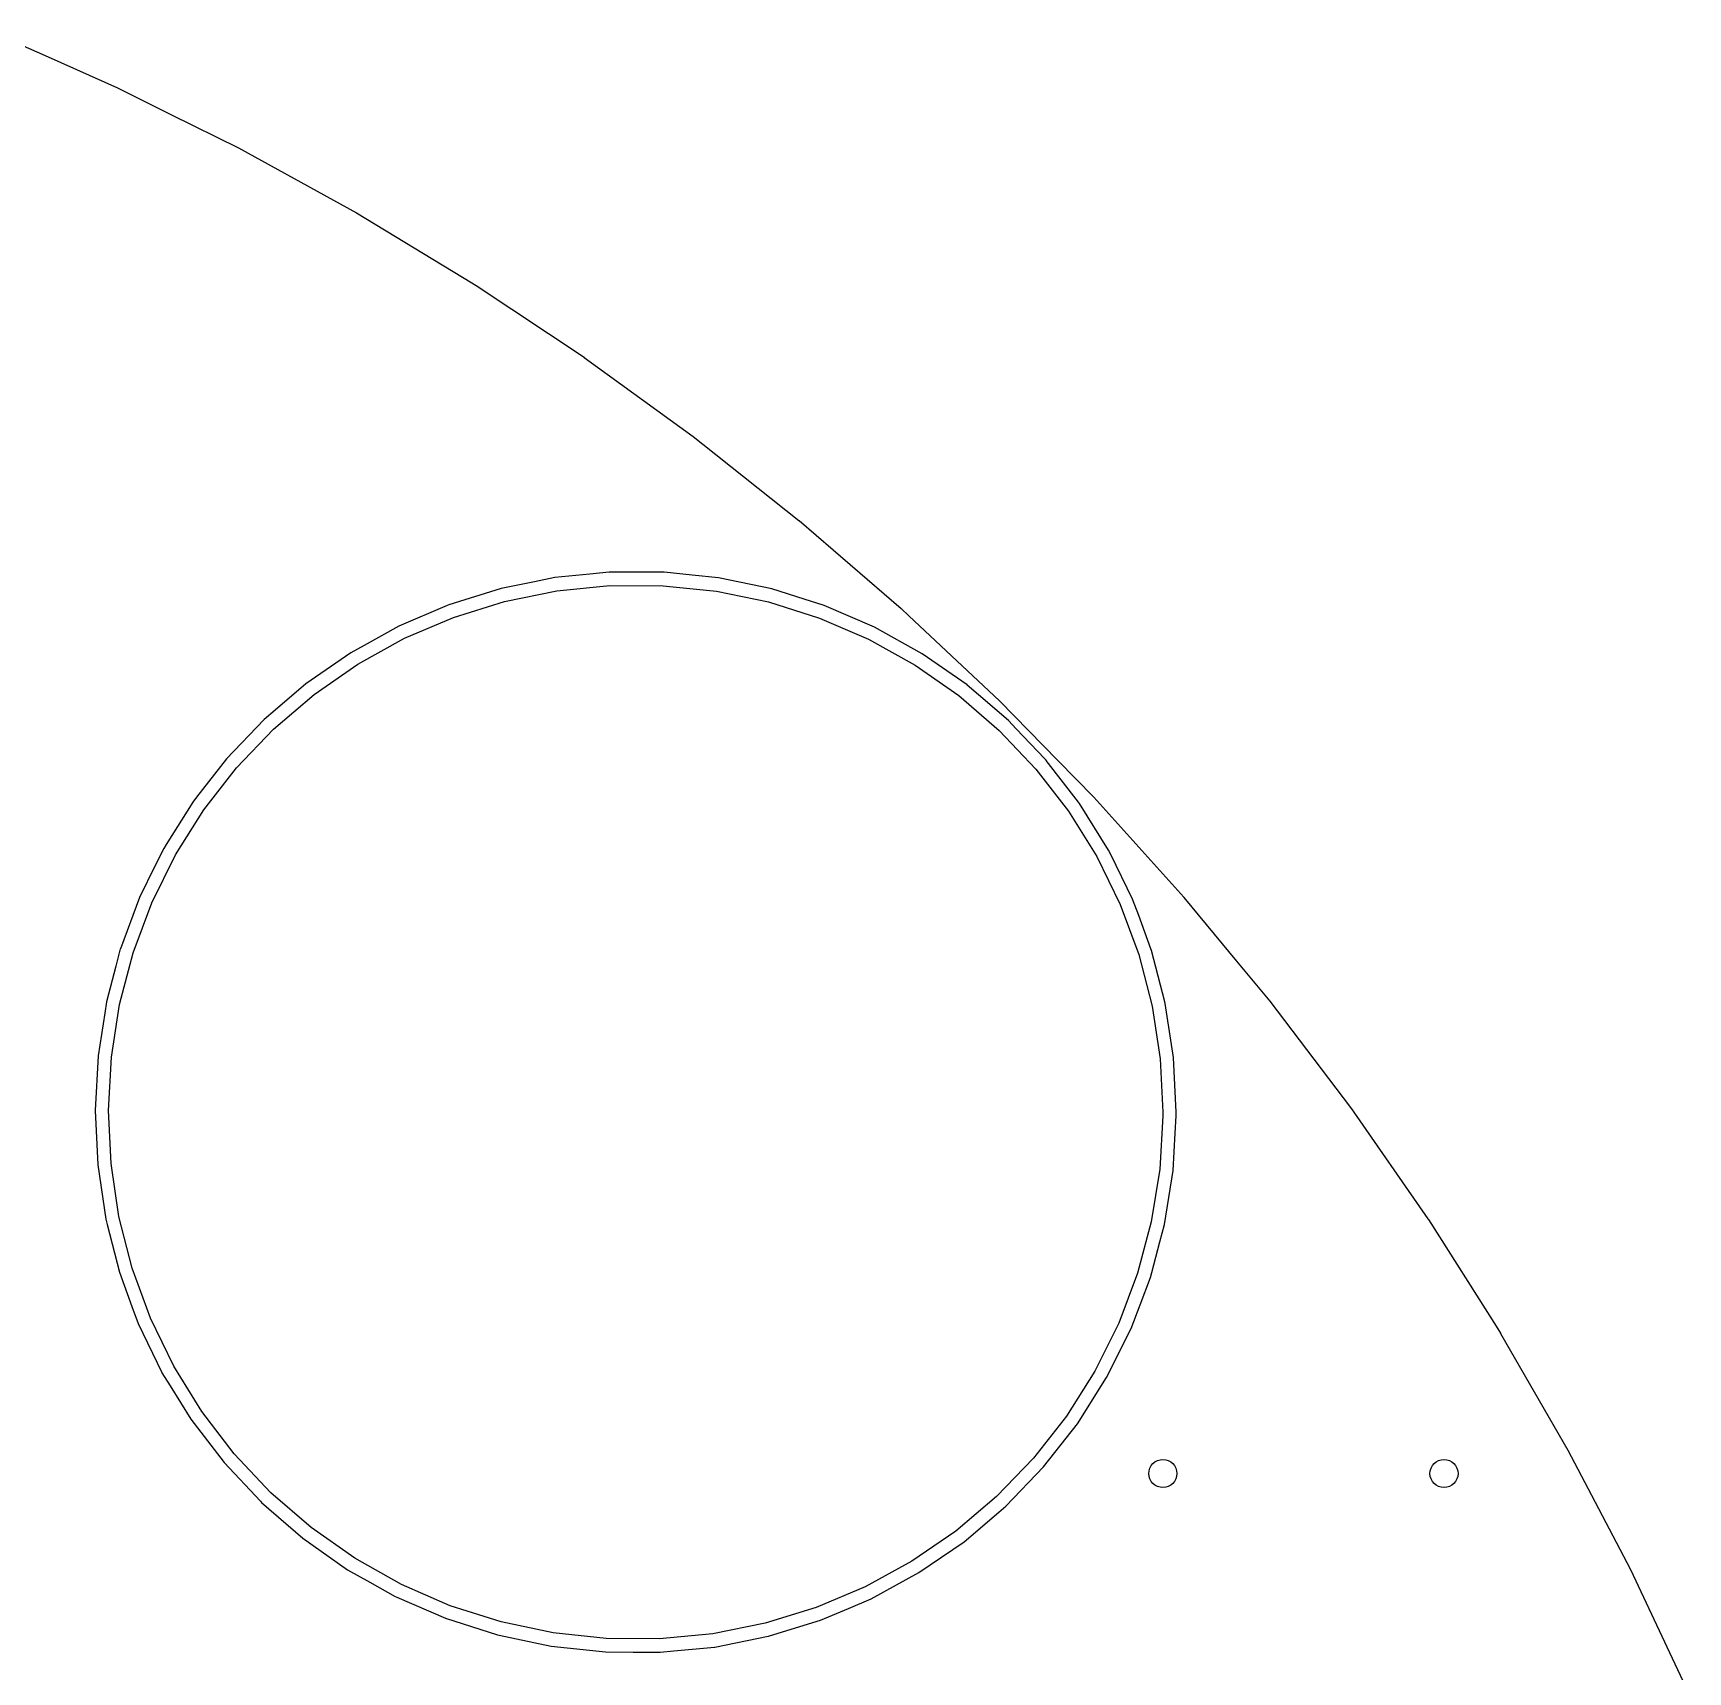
# Model space of a CAD drawing. Extents: x 115.8 to 161.6, y -138.2 to -92.4.
# Drawn here: x 147.81 to 159.59, y -105.81 to -94.15 of the extents above; entities that cross this region are included whole.
import ezdxf

# ---------------------------------------------------------------- set-up
doc = ezdxf.new("R2010")
doc.units = 0
doc.layers.add('BLACK', color=7, linetype='CONTINUOUS')

msp = doc.modelspace()

# ---------------------------------------------------------------- linework, layer by layer
at = {"layer": 'BLACK', "linetype": 'CONTINUOUS'}
for p, q in [((147.539, -94.1549), (147.92, -94.3243)), ((147.92, -94.3243), (148.415, -94.5448)), ((148.415, -94.5448), (148.415, -94.545)), ((148.415, -94.545), (148.794, -94.7331)), ((148.794, -94.7331), (149.274, -94.9712)), ((149.274, -94.9712), (149.274, -94.9715)), ((149.274, -94.9715), (150.115, -95.4333)), ((150.115, -95.4333), (150.115, -95.4336)), ((150.115, -95.4336), (150.935, -95.9302)), ((150.935, -95.9302), (150.935, -95.9304)), ((150.935, -95.9304), (150.965, -95.9498)), ((150.965, -95.9498), (151.734, -96.4609)), ((151.734, -96.4609), (151.734, -96.4612)), ((151.734, -96.4612), (152.51, -97.0247)), ((152.51, -97.0247), (152.51, -97.025)), ((152.51, -97.025), (152.578, -97.0787)), ((152.578, -97.0787), (153.261, -97.6204)), ((153.261, -97.6204), (153.262, -97.6208)), ((153.262, -97.6208), (153.988, -98.2472)), ((151.525, -98.0278), (151.38, -98.0572)), ((151.773, -98.003), (151.525, -98.0277)), ((151.525, -98.0277), (151.525, -98.0277)), ((151.525, -98.0277), (151.525, -98.0277)), ((151.525, -98.0277), (151.525, -98.0278)), ((151.525, -98.0278), (151.525, -98.0278)), ((151.912, -97.9891), (151.773, -98.003)), ((152.107, -97.9894), (151.912, -97.9891)), ((152.301, -97.9898), (152.107, -97.9894)), ((152.302, -97.9898), (152.301, -97.9898)), ((152.301, -97.9898), (152.301, -97.9898)), ((152.301, -97.9898), (152.301, -97.9898)), ((152.502, -98.0105), (152.302, -97.9898)), ((152.302, -97.9898), (152.302, -97.9898)), ((152.688, -98.0298), (152.502, -98.0105)), ((153.069, -98.1087), (152.688, -98.0298)), ((151.144, -98.1053), (150.772, -98.221)), ((151.38, -98.0572), (151.144, -98.1053)), ((151.167, -98.1978), (151.539, -98.1221)), ((151.539, -98.1221), (151.917, -98.0844)), ((151.917, -98.0844), (152.296, -98.0851)), ((152.296, -98.0851), (152.674, -98.1241)), ((152.674, -98.1241), (153.045, -98.201)), ((153.299, -98.181), (153.069, -98.1087)), ((150.759, -98.2266), (150.415, -98.3736)), ((150.772, -98.221), (150.759, -98.2266)), ((150.805, -98.3106), (151.167, -98.1978)), ((153.045, -98.201), (153.407, -98.3151)), ((153.44, -98.2256), (153.299, -98.181)), ((153.44, -98.2257), (153.44, -98.2256)), ((153.44, -98.2256), (153.44, -98.2256)), ((153.798, -98.3796), (153.44, -98.2257)), ((153.988, -98.2472), (153.988, -98.2475)), ((153.988, -98.2475), (154.044, -98.3)), ((150.414, -98.3738), (150.168, -98.5098)), ((150.415, -98.3736), (150.414, -98.3737)), ((150.414, -98.3737), (150.414, -98.3738)), ((150.414, -98.3738), (150.414, -98.3738)), ((150.415, -98.3736), (150.415, -98.3736)), ((150.456, -98.4595), (150.805, -98.3106)), ((153.407, -98.3151), (153.756, -98.4652)), ((154.138, -98.5688), (153.798, -98.3796)), ((154.044, -98.3), (154.687, -98.9038)), ((150.168, -98.5098), (150.074, -98.5617)), ((150.124, -98.6428), (150.456, -98.4595)), ((153.756, -98.4652), (154.087, -98.6498)), ((150.074, -98.5617), (149.754, -98.7832)), ((149.812, -98.8589), (150.124, -98.6428)), ((154.138, -98.569), (154.138, -98.5688)), ((154.457, -98.7913), (154.138, -98.569)), ((154.138, -98.569), (154.138, -98.569)), ((154.087, -98.6498), (154.398, -98.8669)), ((149.523, -99.1053), (149.812, -98.8589)), ((149.754, -98.7834), (149.535, -98.9699)), ((149.754, -98.7832), (149.754, -98.7834)), ((149.754, -98.7834), (149.754, -98.7834)), ((154.398, -98.8669), (154.686, -99.1143)), ((154.457, -98.7915), (154.457, -98.7913)), ((154.457, -98.7913), (154.457, -98.7913)), ((154.457, -98.7916), (154.457, -98.7915)), ((154.538, -98.8611), (154.457, -98.7916)), ((154.457, -98.7916), (154.457, -98.7916)), ((154.752, -99.0452), (154.538, -98.8611)), ((149.535, -98.9699), (149.458, -99.0359)), ((154.687, -98.9038), (154.687, -98.9041)), ((154.687, -98.9041), (155.102, -99.3277)), ((149.458, -99.0362), (149.189, -99.317)), ((149.261, -99.3796), (149.523, -99.1053)), ((149.458, -99.0359), (149.458, -99.0362)), ((149.458, -99.0362), (149.458, -99.0362)), ((154.686, -99.1143), (154.947, -99.3895)), ((154.807, -99.1032), (154.752, -99.0452)), ((155.01, -99.3173), (154.807, -99.1032)), ((149.189, -99.3175), (148.977, -99.589)), ((149.189, -99.317), (149.189, -99.3173)), ((149.189, -99.3173), (149.189, -99.3175)), ((149.189, -99.3175), (149.189, -99.3175)), ((155.02, -99.3274), (155.01, -99.3173)), ((155.02, -99.3277), (155.02, -99.3274)), ((155.249, -99.6243), (155.02, -99.3277)), ((155.02, -99.3277), (155.02, -99.3277)), ((155.102, -99.3277), (155.358, -99.589)), ((149.028, -99.679), (149.261, -99.3796)), ((154.947, -99.3895), (155.179, -99.6898)), ((148.95, -99.6246), (148.76, -99.9272)), ((148.827, -100), (149.028, -99.679)), ((148.977, -99.589), (148.95, -99.6243)), ((148.95, -99.6243), (148.95, -99.6246)), ((155.179, -99.6898), (155.38, -100.012)), ((155.258, -99.6353), (155.249, -99.6243)), ((155.463, -99.9656), (155.258, -99.6353)), ((155.358, -99.589), (155.358, -99.5894)), ((155.358, -99.5894), (155.999, -100.301)), ((148.76, -99.9272), (148.743, -99.9539)), ((148.658, -100.341), (148.827, -100)), ((148.743, -99.9542), (148.683, -100.075)), ((148.743, -99.9539), (148.743, -99.9542)), ((148.743, -99.9542), (148.743, -99.9542)), ((155.38, -100.012), (155.547, -100.353)), ((155.463, -99.9659), (155.463, -99.9656)), ((155.479, -99.9968), (155.463, -99.9659)), ((155.463, -99.9659), (155.463, -99.9659)), ((155.634, -100.315), (155.479, -99.9968)), ((148.683, -100.075), (148.571, -100.303)), ((148.571, -100.303), (148.435, -100.667)), ((148.526, -100.696), (148.658, -100.341)), ((148.571, -100.303), (148.571, -100.303)), ((148.571, -100.303), (148.571, -100.303)), ((155.547, -100.353), (155.678, -100.709)), ((155.678, -100.432), (155.634, -100.315)), ((155.999, -100.301), (156, -100.302)), ((156, -100.302), (156, -100.302)), ((156, -100.302), (156.375, -100.755)), ((155.765, -100.667), (155.678, -100.432)), ((148.434, -100.667), (148.402, -100.792)), ((148.429, -101.063), (148.526, -100.696)), ((148.435, -100.667), (148.434, -100.667)), ((148.434, -100.667), (148.434, -100.667)), ((148.435, -100.667), (148.435, -100.667)), ((155.678, -100.709), (155.773, -101.076)), ((155.769, -100.68), (155.765, -100.667)), ((155.77, -100.68), (155.769, -100.68)), ((155.864, -101.046), (155.77, -100.68)), ((155.77, -100.68), (155.77, -100.68)), ((156.375, -100.755), (156.611, -101.041)), ((148.402, -100.792), (148.336, -101.044)), ((148.336, -101.044), (148.323, -101.125)), ((148.336, -101.044), (148.336, -101.044)), ((148.336, -101.044), (148.336, -101.044)), ((148.371, -101.438), (148.429, -101.063)), ((155.773, -101.076), (155.831, -101.451)), ((155.867, -101.057), (155.864, -101.046)), ((155.912, -101.349), (155.867, -101.057)), ((155.867, -101.057), (155.867, -101.057)), ((155.867, -101.057), (155.867, -101.057)), ((156.611, -101.041), (156.611, -101.041)), ((156.611, -101.041), (157.132, -101.727)), ((148.323, -101.125), (148.276, -101.428)), ((155.926, -101.441), (155.912, -101.349)), ((148.276, -101.428), (148.255, -101.817)), ((148.35, -101.817), (148.371, -101.438)), ((155.831, -101.451), (155.85, -101.83)), ((155.945, -101.83), (155.926, -101.441)), ((148.255, -101.817), (148.273, -102.205)), ((148.368, -102.196), (148.35, -101.817)), ((157.132, -101.727), (157.191, -101.805)), ((157.191, -101.805), (157.191, -101.805)), ((157.191, -101.805), (157.736, -102.589)), ((155.85, -101.856), (155.828, -102.235)), ((155.85, -101.83), (155.85, -101.856)), ((155.938, -101.979), (155.945, -101.857)), ((155.945, -101.857), (155.945, -101.83)), ((155.945, -101.857), (155.945, -101.857)), ((155.945, -101.857), (155.945, -101.857)), ((155.923, -102.245), (155.938, -101.979)), ((148.273, -102.205), (148.33, -102.59)), ((148.424, -102.571), (148.368, -102.196)), ((155.828, -102.235), (155.768, -102.61)), ((155.861, -102.629), (155.923, -102.245)), ((148.33, -102.59), (148.331, -102.59)), ((148.331, -102.59), (148.331, -102.59)), ((148.331, -102.59), (148.34, -102.629)), ((148.34, -102.629), (148.427, -102.967)), ((148.518, -102.939), (148.424, -102.571)), ((155.768, -102.61), (155.67, -102.976)), ((155.829, -102.751), (155.861, -102.629)), ((157.736, -102.589), (157.738, -102.592)), ((157.738, -102.592), (157.739, -102.593)), ((157.739, -102.593), (158.22, -103.351)), ((155.771, -102.97), (155.829, -102.751)), ((148.427, -102.967), (148.427, -102.967)), ((148.427, -102.967), (148.427, -102.967)), ((148.427, -102.967), (148.516, -103.212)), ((148.648, -103.295), (148.518, -102.939)), ((155.67, -102.976), (155.536, -103.331)), ((155.761, -103.005), (155.771, -102.97)), ((155.688, -103.2), (155.761, -103.006)), ((155.761, -103.006), (155.761, -103.005)), ((155.761, -103.006), (155.761, -103.006)), ((148.516, -103.212), (148.56, -103.332)), ((155.624, -103.369), (155.688, -103.2)), ((148.56, -103.332), (148.73, -103.682)), ((148.814, -103.637), (148.648, -103.295)), ((155.536, -103.331), (155.367, -103.671)), ((158.22, -103.351), (158.252, -103.402)), ((155.45, -103.718), (155.624, -103.369)), ((158.252, -103.402), (158.253, -103.403)), ((158.253, -103.403), (158.732, -104.233)), ((148.73, -103.682), (148.73, -103.683)), ((148.73, -103.683), (148.73, -103.683)), ((148.73, -103.683), (148.789, -103.777)), ((149.013, -103.959), (148.814, -103.637)), ((155.367, -103.671), (155.164, -103.992)), ((148.789, -103.777), (148.935, -104.014)), ((155.242, -104.047), (155.45, -103.718)), ((148.935, -104.014), (149.172, -104.322)), ((149.244, -104.26), (149.013, -103.959)), ((155.164, -103.992), (154.93, -104.29)), ((155.002, -104.353), (155.242, -104.047)), ((149.504, -104.537), (149.244, -104.26)), ((154.93, -104.29), (154.667, -104.564)), ((158.732, -104.233), (158.732, -104.233)), ((158.732, -104.233), (158.9, -104.555)), ((149.172, -104.322), (149.172, -104.322)), ((149.172, -104.322), (149.43, -104.597)), ((154.732, -104.633), (155.002, -104.353)), ((149.43, -104.597), (149.438, -104.605)), ((149.438, -104.605), (149.733, -104.86)), ((149.791, -104.785), (149.504, -104.537)), ((154.667, -104.564), (154.378, -104.809)), ((154.683, -104.675), (154.732, -104.633)), ((154.732, -104.633), (154.732, -104.633)), ((154.732, -104.633), (154.732, -104.633)), ((158.9, -104.555), (159.176, -105.083)), ((154.436, -104.885), (154.683, -104.675)), ((149.733, -104.86), (150.051, -105.084)), ((150.102, -105.003), (149.791, -104.785)), ((154.378, -104.809), (154.065, -105.024)), ((154.115, -105.105), (154.436, -104.885)), ((150.051, -105.084), (150.051, -105.084)), ((150.051, -105.084), (150.051, -105.084)), ((150.051, -105.084), (150.209, -105.173)), ((150.433, -105.189), (150.102, -105.003)), ((154.065, -105.024), (153.732, -105.206)), ((153.774, -105.292), (154.115, -105.105)), ((159.176, -105.083), (159.176, -105.083)), ((159.176, -105.083), (159.585, -105.951)), ((150.209, -105.173), (150.39, -105.274)), ((150.781, -105.34), (150.433, -105.189)), ((153.732, -105.206), (153.383, -105.354)), ((150.39, -105.274), (150.39, -105.274)), ((150.39, -105.274), (150.39, -105.274)), ((150.39, -105.274), (150.4, -105.279)), ((150.4, -105.279), (150.747, -105.429)), ((151.142, -105.456), (150.781, -105.34)), ((153.383, -105.354), (153.02, -105.465)), ((153.613, -105.36), (153.774, -105.292)), ((150.747, -105.429), (151.118, -105.548)), ((151.513, -105.534), (151.142, -105.456)), ((153.02, -105.465), (152.648, -105.54)), ((153.268, -105.489), (153.415, -105.443)), ((153.415, -105.443), (153.613, -105.36)), ((153.415, -105.443), (153.415, -105.443)), ((153.415, -105.443), (153.415, -105.443)), ((151.118, -105.548), (151.13, -105.55)), ((151.13, -105.55), (151.498, -105.628)), ((151.891, -105.574), (151.513, -105.534)), ((152.27, -105.576), (151.891, -105.574)), ((152.648, -105.54), (152.27, -105.576)), ((152.662, -105.634), (153.043, -105.558)), ((153.043, -105.558), (153.043, -105.558)), ((153.043, -105.558), (153.043, -105.558)), ((153.043, -105.558), (153.044, -105.558)), ((153.044, -105.558), (153.268, -105.489)), ((153.044, -105.558), (153.044, -105.558)), ((151.498, -105.628), (151.498, -105.628)), ((151.498, -105.628), (151.498, -105.628)), ((151.498, -105.628), (151.499, -105.628)), ((151.499, -105.628), (151.499, -105.628)), ((151.499, -105.628), (151.885, -105.669)), ((151.885, -105.669), (151.885, -105.669)), ((151.885, -105.669), (151.885, -105.669)), ((151.885, -105.669), (151.886, -105.669)), ((151.886, -105.669), (151.886, -105.669)), ((151.886, -105.669), (152.082, -105.67)), ((152.082, -105.67), (152.274, -105.671)), ((152.274, -105.671), (152.371, -105.662)), ((152.371, -105.662), (152.661, -105.634)), ((152.661, -105.634), (152.661, -105.634)), ((152.661, -105.634), (152.662, -105.634)), ((152.662, -105.634), (152.662, -105.634)), ((152.662, -105.634), (152.662, -105.634))]:
    msp.add_line(p, q, dxfattribs=at)
at = {"layer": 'BLACK'}
for centre in [(155.85, -104.4), (157.85, -104.4)]:
    msp.add_circle(centre, 0.1, dxfattribs=at)

doc.saveas('drawing.dxf')
